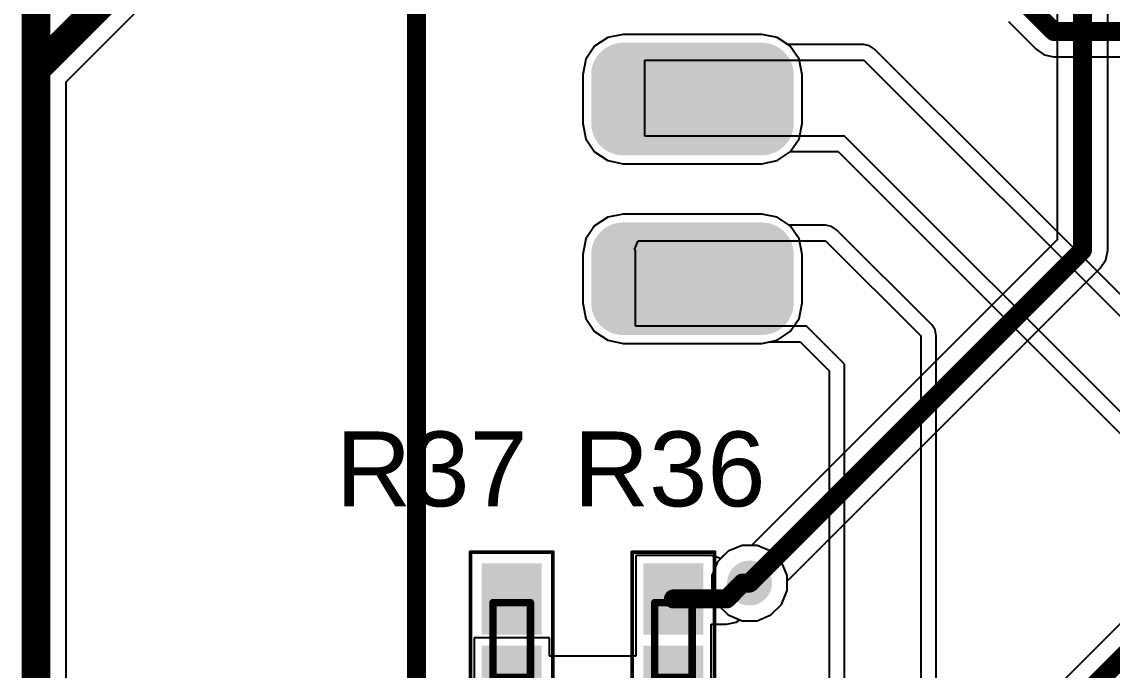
# Model space of a CAD drawing. Header units: millimetres. Extents: x -1.58 to 1.58, y -1.38 to 3.35.
# Drawn here: x -0.933 to -0.359, y 1.664 to 2.005 of the extents above; entities that cross this region are included whole.
import ezdxf

# ---------------------------------------------------------------- set-up
doc = ezdxf.new("R2010")
doc.units = ezdxf.units.MM
doc.header["$MEASUREMENT"] = 0
for name, color, linetype in [('BottomLayer', 5, 'Continuous'), ('BottomSolder', 6, 'Continuous'), ('Mechanical13', 56, 'Continuous'), ('Mechanical15', 56, 'Continuous'), ('MultiLayer', 9, 'Continuous'), ('PadHoleLayer', 156, 'Continuous'), ('TopLayer', 1, 'Continuous'), ('TopOverlay', 2, 'Continuous'), ('TopPaste', 8, 'Continuous'), ('TopSolder', 216, 'Continuous'), ('ViaHoleLayer', 16, 'Continuous')]:
    doc.layers.add(name, color=color, linetype=linetype)
doc.styles.add('Arial', font='arial.ttf', dxfattribs={"height": 0.2})

# ---------------------------------------------------------------- blocks, each defined once
blk = doc.blocks.new('MOTOR_CONNECTOR_10')
at = {"layer": 'BottomLayer'}
h = blk.add_hatch(color=5, dxfattribs=at)
edge = h.paths.add_edge_path()
edge.add_arc((-0.06004, 0.03642), 0.0128, 90, 180)
edge.add_line((-0.07283, 0.03642), (-0.07283, -0.03642))
edge.add_arc((-0.06004, -0.03642), 0.0128, 180, 270)
edge.add_line((-0.06004, -0.04921), (-0.03445, -0.04921))
edge.add_arc((-0.03445, -0.03642), 0.0128, 270, 360)
edge.add_line((-0.02165, -0.03642), (-0.02165, 0.03642))
edge.add_arc((-0.03445, 0.03642), 0.0128, 0, 90)
edge.add_line((-0.03445, 0.04921), (-0.06004, 0.04921))
h = blk.add_hatch(color=5, dxfattribs=at)
edge = h.paths.add_edge_path()
edge.add_arc((0.03445, 0.03642), 0.0128, 90, 180)
edge.add_line((0.02165, 0.03642), (0.02165, -0.03642))
edge.add_arc((0.03445, -0.03642), 0.0128, 180, 270)
edge.add_line((0.03445, -0.04921), (0.06004, -0.04921))
edge.add_arc((0.06004, -0.03642), 0.0128, 270, 360)
edge.add_line((0.07283, -0.03642), (0.07283, 0.03642))
edge.add_arc((0.06004, 0.03642), 0.0128, 0, 90)
edge.add_line((0.06004, 0.04921), (0.03445, 0.04921))
at = {"layer": 'BottomSolder'}
h = blk.add_hatch(color=6, dxfattribs=at)
edge = h.paths.add_edge_path()
edge.add_arc((-0.06004, 0.03642), 0.0168, 90, 180)
edge.add_line((-0.07683, 0.03642), (-0.07683, -0.03642))
edge.add_arc((-0.06004, -0.03642), 0.0168, 180, 270)
edge.add_line((-0.06004, -0.05321), (-0.03445, -0.05321))
edge.add_arc((-0.03445, -0.03642), 0.0168, 270, 360)
edge.add_line((-0.01765, -0.03642), (-0.01765, 0.03642))
edge.add_arc((-0.03445, 0.03642), 0.0168, 0, 90)
edge.add_line((-0.03445, 0.05321), (-0.06004, 0.05321))
h = blk.add_hatch(color=6, dxfattribs=at)
edge = h.paths.add_edge_path()
edge.add_arc((0.03445, 0.03642), 0.0168, 90, 180)
edge.add_line((0.01765, 0.03642), (0.01765, -0.03642))
edge.add_arc((0.03445, -0.03642), 0.0168, 180, 270)
edge.add_line((0.03445, -0.05321), (0.06004, -0.05321))
edge.add_arc((0.06004, -0.03642), 0.0168, 270, 360)
edge.add_line((0.07683, -0.03642), (0.07683, 0.03642))
edge.add_arc((0.06004, 0.03642), 0.0168, 0, 90)
edge.add_line((0.06004, 0.05321), (0.03445, 0.05321))
at = {"layer": 'MultiLayer'}
h = blk.add_hatch(color=9, dxfattribs=at)
edge = h.paths.add_edge_path()
edge.add_arc((-0.06004, 0.03642), 0.0128, 90, 180)
edge.add_line((-0.07283, 0.03642), (-0.07283, -0.03642))
edge.add_arc((-0.06004, -0.03642), 0.0128, 180, 270)
edge.add_line((-0.06004, -0.04921), (-0.03445, -0.04921))
edge.add_arc((-0.03445, -0.03642), 0.0128, 270, 360)
edge.add_line((-0.02165, -0.03642), (-0.02165, 0.03642))
edge.add_arc((-0.03445, 0.03642), 0.0128, 0, 90)
edge.add_line((-0.03445, 0.04921), (-0.06004, 0.04921))
h = blk.add_hatch(color=9, dxfattribs=at)
edge = h.paths.add_edge_path()
edge.add_arc((0.03445, 0.03642), 0.0128, 90, 180)
edge.add_line((0.02165, 0.03642), (0.02165, -0.03642))
edge.add_arc((0.03445, -0.03642), 0.0128, 180, 270)
edge.add_line((0.03445, -0.04921), (0.06004, -0.04921))
edge.add_arc((0.06004, -0.03642), 0.0128, 270, 360)
edge.add_line((0.07283, -0.03642), (0.07283, 0.03642))
edge.add_arc((0.06004, 0.03642), 0.0128, 0, 90)
edge.add_line((0.06004, 0.04921), (0.03445, 0.04921))
at = {"layer": 'PadHoleLayer'}
h = blk.add_hatch(color=156, dxfattribs=at)
edge = h.paths.add_edge_path()
edge.add_arc((-0.04724, 0), 0.01772, 0, 360)
h = blk.add_hatch(color=156, dxfattribs=at)
edge = h.paths.add_edge_path()
edge.add_arc((0.04724, 0), 0.01772, 0, 360)
at = {"layer": 'TopLayer'}
h = blk.add_hatch(color=1, dxfattribs=at)
edge = h.paths.add_edge_path()
edge.add_arc((-0.06004, 0.03642), 0.0128, 90, 180)
edge.add_line((-0.07283, 0.03642), (-0.07283, -0.03642))
edge.add_arc((-0.06004, -0.03642), 0.0128, 180, 270)
edge.add_line((-0.06004, -0.04921), (-0.03445, -0.04921))
edge.add_arc((-0.03445, -0.03642), 0.0128, 270, 360)
edge.add_line((-0.02165, -0.03642), (-0.02165, 0.03642))
edge.add_arc((-0.03445, 0.03642), 0.0128, 0, 90)
edge.add_line((-0.03445, 0.04921), (-0.06004, 0.04921))
h = blk.add_hatch(color=1, dxfattribs=at)
edge = h.paths.add_edge_path()
edge.add_arc((0.03445, 0.03642), 0.0128, 90, 180)
edge.add_line((0.02165, 0.03642), (0.02165, -0.03642))
edge.add_arc((0.03445, -0.03642), 0.0128, 180, 270)
edge.add_line((0.03445, -0.04921), (0.06004, -0.04921))
edge.add_arc((0.06004, -0.03642), 0.0128, 270, 360)
edge.add_line((0.07283, -0.03642), (0.07283, 0.03642))
edge.add_arc((0.06004, 0.03642), 0.0128, 0, 90)
edge.add_line((0.06004, 0.04921), (0.03445, 0.04921))
at = {"layer": 'TopSolder'}
h = blk.add_hatch(color=216, dxfattribs=at)
edge = h.paths.add_edge_path()
edge.add_arc((-0.06004, 0.03642), 0.0168, 90, 180)
edge.add_line((-0.07683, 0.03642), (-0.07683, -0.03642))
edge.add_arc((-0.06004, -0.03642), 0.0168, 180, 270)
edge.add_line((-0.06004, -0.05321), (-0.03445, -0.05321))
edge.add_arc((-0.03445, -0.03642), 0.0168, 270, 360)
edge.add_line((-0.01765, -0.03642), (-0.01765, 0.03642))
edge.add_arc((-0.03445, 0.03642), 0.0168, 0, 90)
edge.add_line((-0.03445, 0.05321), (-0.06004, 0.05321))
h = blk.add_hatch(color=216, dxfattribs=at)
edge = h.paths.add_edge_path()
edge.add_arc((0.03445, 0.03642), 0.0168, 90, 180)
edge.add_line((0.01765, 0.03642), (0.01765, -0.03642))
edge.add_arc((0.03445, -0.03642), 0.0168, 180, 270)
edge.add_line((0.03445, -0.05321), (0.06004, -0.05321))
edge.add_arc((0.06004, -0.03642), 0.0168, 270, 360)
edge.add_line((0.07683, -0.03642), (0.07683, 0.03642))
edge.add_arc((0.06004, 0.03642), 0.0168, 0, 90)
edge.add_line((0.06004, 0.05321), (0.03445, 0.05321))
blk = doc.blocks.new('RESISTOR_0402_21')
at = {"layer": 'TopLayer'}
for points in [[(-0.03642, 0.01181), (-0.00689, 0.01181), (-0.00689, -0.01181), (-0.03642, -0.01181)], [(0.00689, 0.01181), (0.03642, 0.01181), (0.03642, -0.01181), (0.00689, -0.01181)]]:
    blk.add_hatch(color=1, dxfattribs=at).paths.add_polyline_path(points)
at = {"layer": 'TopPaste'}
for points in [[(-0.03642, 0.01181), (-0.00689, 0.01181), (-0.00689, -0.01181), (-0.03642, -0.01181)], [(0.00689, 0.01181), (0.03642, 0.01181), (0.03642, -0.01181), (0.00689, -0.01181)]]:
    blk.add_hatch(color=8, dxfattribs=at).paths.add_polyline_path(points)
at = {"layer": 'TopSolder'}
for points in [[(-0.04042, 0.01581), (-0.00289, 0.01581), (-0.00289, -0.01581), (-0.04042, -0.01581)], [(0.00289, 0.01581), (0.04042, 0.01581), (0.04042, -0.01581), (0.00289, -0.01581)]]:
    blk.add_hatch(color=216, dxfattribs=at).paths.add_polyline_path(points)
at = {"layer": 'Mechanical13', "const_width": 0.00394}
for points in [[(0.01969, 0.00984), (-0.01969, 0.00984)], [(-0.01969, -0.00984), (-0.01969, 0.00984)], [(0.01969, -0.00984), (0.01969, 0.00984)], [(0.01969, -0.00984), (-0.01969, -0.00984)]]:
    blk.add_lwpolyline(points, dxfattribs=at)
at = {"layer": 'Mechanical13', "const_width": 0.00197}
for points in [[(-0.02067, 0.00984, 1), (-0.0187, 0.00984, 1)], [(-0.02067, 0.00984, 1), (-0.0187, 0.00984, 1)], [(0.0187, 0.00984, 1), (0.02067, 0.00984, 1)], [(0.0187, 0.00984, 1), (0.02067, 0.00984, 1)], [(-0.02067, -0.00984, 1), (-0.0187, -0.00984, 1)], [(-0.02067, -0.00984, 1), (-0.0187, -0.00984, 1)], [(0.0187, -0.00984, 1), (0.02067, -0.00984, 1)], [(0.0187, -0.00984, 1), (0.02067, -0.00984, 1)]]:
    blk.add_lwpolyline(points, format="xyb", close=True, dxfattribs=at)
at = {"layer": 'Mechanical15', "const_width": 0.00197}
for points in [[(0.04626, 0.02165), (-0.04626, 0.02165)], [(-0.04626, -0.02165), (-0.04626, 0.02165)], [(0.04626, -0.02165), (0.04626, 0.02165)], [(0.04626, -0.02165), (-0.04626, -0.02165)]]:
    blk.add_lwpolyline(points, dxfattribs=at)
at = {"layer": 'Mechanical15', "const_width": 0.000984}
for points in [[(-0.04675, 0.02165, 1), (-0.04577, 0.02165, 1)], [(-0.04675, 0.02165, 1), (-0.04577, 0.02165, 1)], [(0.04577, 0.02165, 1), (0.04675, 0.02165, 1)], [(0.04577, 0.02165, 1), (0.04675, 0.02165, 1)], [(-0.04675, -0.02165, 1), (-0.04577, -0.02165, 1)], [(-0.04675, -0.02165, 1), (-0.04577, -0.02165, 1)], [(0.04577, -0.02165, 1), (0.04675, -0.02165, 1)], [(0.04577, -0.02165, 1), (0.04675, -0.02165, 1)]]:
    blk.add_lwpolyline(points, format="xyb", close=True, dxfattribs=at)
blk = doc.blocks.new('RESISTOR_0402_22')
at = {"layer": 'TopLayer'}
for points in [[(-0.03642, 0.01181), (-0.00689, 0.01181), (-0.00689, -0.01181), (-0.03642, -0.01181)], [(0.00689, 0.01181), (0.03642, 0.01181), (0.03642, -0.01181), (0.00689, -0.01181)]]:
    blk.add_hatch(color=1, dxfattribs=at).paths.add_polyline_path(points)
at = {"layer": 'TopPaste'}
for points in [[(-0.03642, 0.01181), (-0.00689, 0.01181), (-0.00689, -0.01181), (-0.03642, -0.01181)], [(0.00689, 0.01181), (0.03642, 0.01181), (0.03642, -0.01181), (0.00689, -0.01181)]]:
    blk.add_hatch(color=8, dxfattribs=at).paths.add_polyline_path(points)
at = {"layer": 'TopSolder'}
for points in [[(-0.04042, 0.01581), (-0.00289, 0.01581), (-0.00289, -0.01581), (-0.04042, -0.01581)], [(0.00289, 0.01581), (0.04042, 0.01581), (0.04042, -0.01581), (0.00289, -0.01581)]]:
    blk.add_hatch(color=216, dxfattribs=at).paths.add_polyline_path(points)
at = {"layer": 'Mechanical13', "const_width": 0.00394}
for points in [[(0.01969, 0.00984), (-0.01969, 0.00984)], [(-0.01969, -0.00984), (-0.01969, 0.00984)], [(0.01969, -0.00984), (0.01969, 0.00984)], [(0.01969, -0.00984), (-0.01969, -0.00984)]]:
    blk.add_lwpolyline(points, dxfattribs=at)
at = {"layer": 'Mechanical13', "const_width": 0.00197}
for points in [[(-0.02067, 0.00984, 1), (-0.0187, 0.00984, 1)], [(-0.02067, 0.00984, 1), (-0.0187, 0.00984, 1)], [(0.0187, 0.00984, 1), (0.02067, 0.00984, 1)], [(0.0187, 0.00984, 1), (0.02067, 0.00984, 1)], [(-0.02067, -0.00984, 1), (-0.0187, -0.00984, 1)], [(-0.02067, -0.00984, 1), (-0.0187, -0.00984, 1)], [(0.0187, -0.00984, 1), (0.02067, -0.00984, 1)], [(0.0187, -0.00984, 1), (0.02067, -0.00984, 1)]]:
    blk.add_lwpolyline(points, format="xyb", close=True, dxfattribs=at)
at = {"layer": 'Mechanical15', "const_width": 0.00197}
for points in [[(0.04626, 0.02165), (-0.04626, 0.02165)], [(-0.04626, -0.02165), (-0.04626, 0.02165)], [(0.04626, -0.02165), (0.04626, 0.02165)], [(0.04626, -0.02165), (-0.04626, -0.02165)]]:
    blk.add_lwpolyline(points, dxfattribs=at)
at = {"layer": 'Mechanical15', "const_width": 0.000984}
for points in [[(-0.04675, 0.02165, 1), (-0.04577, 0.02165, 1)], [(-0.04675, 0.02165, 1), (-0.04577, 0.02165, 1)], [(0.04577, 0.02165, 1), (0.04675, 0.02165, 1)], [(0.04577, 0.02165, 1), (0.04675, 0.02165, 1)], [(-0.04675, -0.02165, 1), (-0.04577, -0.02165, 1)], [(-0.04675, -0.02165, 1), (-0.04577, -0.02165, 1)], [(0.04577, -0.02165, 1), (0.04675, -0.02165, 1)], [(0.04577, -0.02165, 1), (0.04675, -0.02165, 1)]]:
    blk.add_lwpolyline(points, format="xyb", close=True, dxfattribs=at)

msp = doc.modelspace()

# ---------------------------------------------------------------- hatches: boundary and pattern name
at = {"layer": 'BottomLayer'}
h = msp.add_hatch(color=5, dxfattribs=at)
edge = h.paths.add_edge_path()
edge.add_arc((-0.55, 1.71), 0.01181, 0, 360)
at = {"layer": 'TopLayer'}
h = msp.add_hatch(color=1, dxfattribs=at)
edge = h.paths.add_edge_path()
edge.add_arc((-0.55, 1.71), 0.01181, 0, 360)
at = {"layer": 'ViaHoleLayer'}
h = msp.add_hatch(color=16, dxfattribs=at)
edge = h.paths.add_edge_path()
edge.add_arc((-0.55, 1.71), 0.00591, 0, 360)

# ---------------------------------------------------------------- linework, layer by layer
at = {"layer": 'BottomLayer'}
for p, q in [((-0.36175, 1.885), (-0.36175, 2.42951)), ((-0.38825, 2.42185), (-0.38825, 1.89049)), ((-0.9092, 1.97345), (-0.87345, 2.0092)), ((-0.62453, 1.99687), (-0.63141, 1.99228)), ((-0.61642, 1.99849), (-0.62453, 1.99687)), ((-0.54358, 1.99849), (-0.61642, 1.99849)), ((-0.53547, 1.99687), (-0.54358, 1.99849)), ((-0.52859, 1.99228), (-0.53547, 1.99687)), ((-0.63141, 1.99228), (-0.63601, 1.9854)), ((-0.52399, 1.9854), (-0.52859, 1.99228)), ((-0.63601, 1.9854), (-0.63762, 1.97728)), ((-0.52238, 1.97728), (-0.52399, 1.9854)), ((-0.9092, 1.38721), (-0.9092, 1.97345)), ((-0.63762, 1.97728), (-0.63762, 1.95169)), ((-0.52238, 1.95169), (-0.52238, 1.97728)), ((-0.63762, 1.95169), (-0.63601, 1.94358)), ((-0.52399, 1.94358), (-0.52238, 1.95169)), ((-0.63601, 1.94358), (-0.63141, 1.9367)), ((-0.52859, 1.9367), (-0.52399, 1.94358)), ((-0.63141, 1.9367), (-0.62453, 1.9321)), ((-0.62453, 1.9321), (-0.61642, 1.93049)), ((-0.54358, 1.93049), (-0.53547, 1.9321)), ((-0.53547, 1.9321), (-0.52859, 1.9367)), ((-0.61642, 1.93049), (-0.54358, 1.93049)), ((-0.61642, 1.904), (-0.62453, 1.90238)), ((-0.54358, 1.904), (-0.61642, 1.904)), ((-0.53547, 1.90238), (-0.54358, 1.904)), ((-0.63141, 1.89779), (-0.63601, 1.89091)), ((-0.62453, 1.90238), (-0.63141, 1.89779)), ((-0.52859, 1.89779), (-0.53547, 1.90238)), ((-0.52399, 1.89091), (-0.52859, 1.89779)), ((-0.63601, 1.89091), (-0.63762, 1.8828)), ((-0.38825, 1.89049), (-0.54893, 1.72981)), ((-0.52238, 1.8828), (-0.52399, 1.89091)), ((-0.63762, 1.8828), (-0.63762, 1.8572)), ((-0.52238, 1.8572), (-0.52238, 1.8828)), ((-0.36563, 1.87563), (-0.36275, 1.87993)), ((-0.36275, 1.87993), (-0.36175, 1.885)), ((-0.53019, 1.71107), (-0.36563, 1.87563)), ((-0.63762, 1.8572), (-0.63601, 1.84909)), ((-0.52399, 1.84909), (-0.52238, 1.8572)), ((-0.63601, 1.84909), (-0.63141, 1.84221)), ((-0.52859, 1.84221), (-0.52399, 1.84909)), ((-0.63141, 1.84221), (-0.62453, 1.83762)), ((-0.53547, 1.83762), (-0.52859, 1.84221)), ((-0.62453, 1.83762), (-0.61642, 1.836)), ((-0.61642, 1.836), (-0.54358, 1.836)), ((-0.54358, 1.836), (-0.53547, 1.83762)), ((-0.56122, 1.72679), (-0.56679, 1.72122)), ((-0.55394, 1.72981), (-0.56122, 1.72679)), ((-0.54893, 1.72981), (-0.55394, 1.72981)), ((-0.56679, 1.72122), (-0.56981, 1.71394)), ((-0.56981, 1.71394), (-0.56981, 1.70606)), ((-0.53019, 1.70606), (-0.53019, 1.71107)), ((-0.56981, 1.70606), (-0.56679, 1.69878)), ((-0.53321, 1.69878), (-0.53019, 1.70606)), ((-0.56679, 1.69878), (-0.56122, 1.69321)), ((-0.53878, 1.69321), (-0.53321, 1.69878)), ((-0.56122, 1.69321), (-0.55394, 1.69019)), ((-0.54606, 1.69019), (-0.53878, 1.69321)), ((-0.55394, 1.69019), (-0.54606, 1.69019)), ((-0.35325, 1.69049), (-0.41549, 1.62825))]:
    msp.add_line(p, q, dxfattribs=at)
for points, const_width in [([(-0.375, 1.885), (-0.375, 2.435)], 0.01), ([(-0.925, 1.98), (-0.925, 2.29119)], 0.015), ([(-0.925, 1.98), (-0.88, 2.025)], 0.015), ([(-0.925, 1.375), (-0.925, 1.98)], 0.015), ([(-0.55, 1.71), (-0.375, 1.885)], 0.01), ([(-0.41, 1.615), (-0.34, 1.685)], 0.01)]:
    msp.add_lwpolyline(points, dxfattribs=dict(at, const_width=const_width))
for points, const_width in [([(-0.92875, 1.98, 1), (-0.92125, 1.98, 1)], 0.0075), ([(-0.92875, 1.98, 1), (-0.92125, 1.98, 1)], 0.0075), ([(-0.92875, 1.98, 1), (-0.92125, 1.98, 1)], 0.0075), ([(-0.3775, 1.885, 1), (-0.3725, 1.885, 1)], 0.005), ([(-0.3775, 1.885, 1), (-0.3725, 1.885, 1)], 0.005), ([(-0.5525, 1.71, 1), (-0.5475, 1.71, 1)], 0.005)]:
    msp.add_lwpolyline(points, format="xyb", close=True, dxfattribs=dict(at, const_width=const_width))
at = {"layer": 'Mechanical15', "const_width": 0.01}
msp.add_lwpolyline([(-0.725, 0.98), (-0.725, 2.145)], dxfattribs=at)
at = {"layer": 'TopLayer'}
for p, q in [((-0.41393, 2.00519), (-0.39937, 1.99063)), ((-0.62453, 1.99687), (-0.63141, 1.99228)), ((-0.61642, 1.99849), (-0.62453, 1.99687)), ((-0.54358, 1.99849), (-0.61642, 1.99849)), ((-0.53547, 1.99687), (-0.54358, 1.99849)), ((-0.52991, 1.99316), (-0.53547, 1.99687)), ((-0.63141, 1.99228), (-0.63601, 1.9854)), ((-0.49, 1.99316), (-0.52991, 1.99316)), ((-0.48688, 1.99254), (-0.49, 1.99316)), ((-0.49, 1.99316), (-0.49, 1.99316)), ((-0.48423, 1.99077), (-0.48688, 1.99254)), ((-0.33923, 1.84577), (-0.48423, 1.99077)), ((-0.39937, 1.99063), (-0.39507, 1.98775)), ((-0.63601, 1.9854), (-0.63762, 1.97728)), ((-0.605, 1.945), (-0.605, 1.985)), ((-0.605, 1.985), (-0.49, 1.985)), ((-0.49, 1.985), (-0.345, 1.84)), ((-0.39507, 1.98775), (-0.39, 1.98675)), ((-0.39, 1.98675), (-0.30976, 1.98675)), ((-0.63762, 1.97728), (-0.63762, 1.95169)), ((-0.63762, 1.95169), (-0.63601, 1.94358)), ((-0.63601, 1.94358), (-0.63141, 1.9367)), ((-0.5, 1.945), (-0.605, 1.945)), ((-0.34, 1.785), (-0.5, 1.945)), ((-0.63141, 1.9367), (-0.62453, 1.9321)), ((-0.62453, 1.9321), (-0.61642, 1.93049)), ((-0.54358, 1.93049), (-0.53547, 1.9321)), ((-0.53547, 1.9321), (-0.52859, 1.9367)), ((-0.52859, 1.9367), (-0.52849, 1.93684)), ((-0.52849, 1.93684), (-0.50338, 1.93684)), ((-0.50338, 1.93684), (-0.34816, 1.78162)), ((-0.61642, 1.93049), (-0.54358, 1.93049)), ((-0.61642, 1.904), (-0.62453, 1.90238)), ((-0.54358, 1.904), (-0.61642, 1.904)), ((-0.53547, 1.90238), (-0.54358, 1.904)), ((-0.63141, 1.89779), (-0.63601, 1.89091)), ((-0.62453, 1.90238), (-0.63141, 1.89779)), ((-0.52914, 1.89816), (-0.53547, 1.90238)), ((-0.51, 1.89816), (-0.52914, 1.89816)), ((-0.50688, 1.89754), (-0.51, 1.89816)), ((-0.51, 1.89816), (-0.51, 1.89816)), ((-0.50423, 1.89577), (-0.50688, 1.89754)), ((-0.45423, 1.84577), (-0.50423, 1.89577)), ((-0.63601, 1.89091), (-0.63762, 1.8828)), ((-0.61038, 1.88538), (-0.60847, 1.89)), ((-0.60847, 1.89), (-0.51, 1.89)), ((-0.51, 1.89), (-0.46, 1.84)), ((-0.63762, 1.8828), (-0.63762, 1.8572)), ((-0.61, 1.885), (-0.61038, 1.88538)), ((-0.61, 1.845), (-0.61, 1.885)), ((-0.63762, 1.8572), (-0.63601, 1.84909)), ((-0.63601, 1.84909), (-0.63141, 1.84221)), ((-0.45246, 1.84312), (-0.45423, 1.84577)), ((-0.45423, 1.84577), (-0.45423, 1.84577)), ((-0.63141, 1.84221), (-0.62453, 1.83762)), ((-0.52, 1.845), (-0.61, 1.845)), ((-0.5, 1.825), (-0.52, 1.845)), ((-0.46, 1.84), (-0.46, 1.57)), ((-0.45184, 1.84), (-0.45246, 1.84312)), ((-0.45184, 1.57338), (-0.45184, 1.84)), ((-0.62453, 1.83762), (-0.61642, 1.836)), ((-0.61642, 1.836), (-0.54358, 1.836)), ((-0.54358, 1.836), (-0.53935, 1.83684)), ((-0.53935, 1.83684), (-0.52338, 1.83684)), ((-0.52338, 1.83684), (-0.50816, 1.82162)), ((-0.5, 1.555), (-0.5, 1.825)), ((-0.50816, 1.82162), (-0.50816, 1.555)), ((-0.56122, 1.72679), (-0.56519, 1.72283)), ((-0.55394, 1.72981), (-0.56122, 1.72679)), ((-0.54606, 1.72981), (-0.55394, 1.72981)), ((-0.53878, 1.72679), (-0.54606, 1.72981)), ((-0.53321, 1.72122), (-0.53878, 1.72679)), ((-0.57019, 1.72442), (-0.60981, 1.72442)), ((-0.60981, 1.72442), (-0.60981, 1.6716)), ((-0.56519, 1.72283), (-0.57019, 1.72442)), ((-0.57019, 1.72442), (-0.57019, 1.72442)), ((-0.53019, 1.71394), (-0.53321, 1.72122)), ((-0.53019, 1.70606), (-0.53019, 1.71394)), ((-0.53321, 1.69878), (-0.53019, 1.70606)), ((-0.53878, 1.69321), (-0.53321, 1.69878)), ((-0.54606, 1.69019), (-0.53878, 1.69321)), ((-0.57019, 1.63558), (-0.57019, 1.6884)), ((-0.57019, 1.6884), (-0.56203, 1.6884)), ((-0.56203, 1.6884), (-0.55696, 1.68941)), ((-0.55696, 1.68941), (-0.55508, 1.69066)), ((-0.55508, 1.69066), (-0.55394, 1.69019)), ((-0.55394, 1.69019), (-0.54606, 1.69019)), ((-0.65519, 1.68111), (-0.69481, 1.68111)), ((-0.69481, 1.68111), (-0.69481, 1.63558)), ((-0.65519, 1.6716), (-0.65519, 1.68111)), ((-0.60981, 1.6716), (-0.65519, 1.6716))]:
    msp.add_line(p, q, dxfattribs=at)
at = {"layer": 'TopLayer', "const_width": 0.01}
for points in [[(-0.415, 2.025), (-0.39, 2)], [(-0.39, 2), (-0.295, 2)], [(-0.56203, 1.70165), (-0.55369, 1.71)], [(-0.55369, 1.71), (-0.55, 1.71)], [(-0.59, 1.70165), (-0.56203, 1.70165)]]:
    msp.add_lwpolyline(points, dxfattribs=at)
at = {"layer": 'TopLayer', "const_width": 0.005}
for points in [[(-0.3925, 2, 1), (-0.3875, 2, 1)], [(-0.3925, 2, 1), (-0.3875, 2, 1)], [(-0.55619, 1.71, 1), (-0.55119, 1.71, 1)], [(-0.55619, 1.71, 1), (-0.55119, 1.71, 1)], [(-0.5525, 1.71, 1), (-0.5475, 1.71, 1)], [(-0.5925, 1.70165, 1), (-0.5875, 1.70165, 1)], [(-0.56453, 1.70165, 1), (-0.55953, 1.70165, 1)], [(-0.56453, 1.70165, 1), (-0.55953, 1.70165, 1)]]:
    msp.add_lwpolyline(points, format="xyb", close=True, dxfattribs=at)

# ---------------------------------------------------------------- block references
at = {"rotation": 270}
for name, p in [('MOTOR_CONNECTOR_10', (-0.58, 1.91724)), ('RESISTOR_0402_21', (-0.675, 1.68)), ('RESISTOR_0402_22', (-0.59, 1.68))]:
    msp.add_blockref(name, p, dxfattribs=at)

# ---------------------------------------------------------------- texts
at = {"layer": 'TopOverlay', "style": 'Arial'}
for s, p in [('R37', (-0.76748, 1.75032)), ('R36', (-0.64248, 1.75032))]:
    msp.add_text(s, height=0.03937, dxfattribs=at).set_placement(p)

doc.saveas('drawing.dxf')
